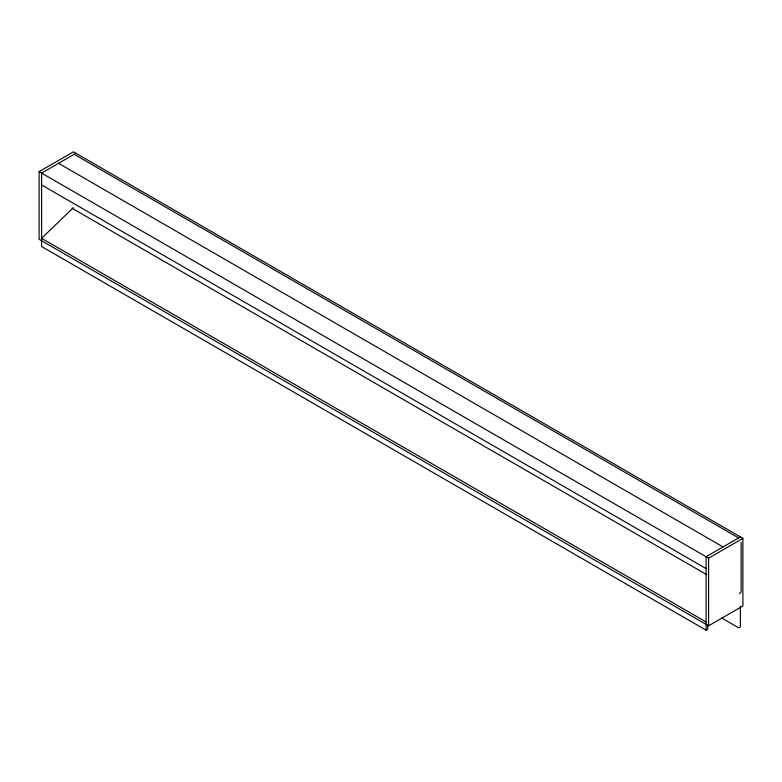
<?xml version="1.0" encoding="UTF-8"?>
<svg xmlns="http://www.w3.org/2000/svg" width="782" height="782" viewBox="0 0 782 782"><rect width="100%" height="100%" fill="white"/><g stroke="black" fill="none" stroke-linecap="round" stroke-linejoin="round"><path stroke-width="1.17" d="M73.312 207.719L41.612 238.324L706.078 621.954M739.469 593.577L741.141 591.964L741.141 542.278M39.1 171.649L73.41 151.835L742.9 538.358L742.9 606.001L708.59 625.815L39.1 239.292L39.1 171.649L708.59 558.172L742.9 538.358M75.922 153.282L41.612 173.096L41.612 246.535L706.078 630.165L707.671 629.246L707.671 624.603M740.388 536.911L706.078 556.725L706.078 630.165M74.163 154.298L738.628 537.928M58.562 163.311L723.037 546.931M41.612 184.963L706.078 568.592M72.091 208.276L706.684 574.653M721.698 618.024L738.628 627.799L740.388 626.783L740.388 606.138M708.59 558.172L708.59 625.815"/></g></svg>
